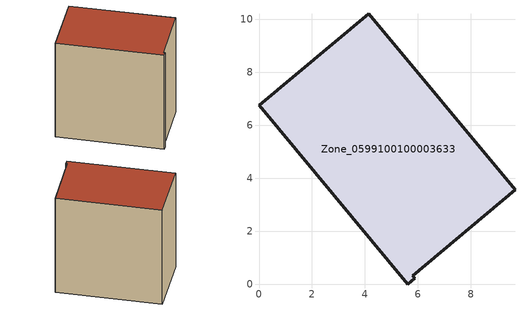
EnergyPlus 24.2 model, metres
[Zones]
Zone_0599100100003633
 floor ground (C_G): 9.67,3.57 5.81,0.3 5.88,0.22 5.61,0 0,6.75 4.15,10.2 z0
 wall outside (C_F): 9.67,3.57 4.15,10.2 0,6.75 5.61,0 5.88,0.22 5.81,0.3 9.67,3.57 z0:8.9
 roof outside (C_R): 5.81,0.3 9.67,3.57 4.15,10.2 0,6.75 5.61,0 5.88,0.22 z8.9
[BUILDING]
Pand.0599100100003633: North Axis=0; Terrain=City; Loads Convergence Tolerance Value=0.04; Temperature Convergence Tolerance Value=0.4; Solar Distribution=FullExterior; Maximum Number of Warmup Days=25; Minimum Number of Warmup Days=1
[Site:Location]
Rotterdam.The.Hague.AP_ZH_NLD Design_Conditions: Latitude=51.96; Longitude=4.45; Time Zone=1; Elevation=-4.5
[SITE:GROUNDTEMPERATURE:BUILDINGSURFACE]
18, 18, 18, 18, 18, 18, 18, 18, 18, 18, 18, 18
[MATERIAL] Thermal Absorptance=0.9; Solar Absorptance=0.7; Visible Absorptance=0.7
Name | Roughness | Thickness | Conductivity | Density | Specific Heat
G.TI.2015-2018 | MediumSmooth | 0.15 | 0.0428571 | 540 | 1210
F.TI.2015-2018 | Rough | 0.3 | 0.0666667 | 1920 | 840
R.TI.2015-2018 | MediumRough | 0.2 | 0.0333333 | 1500 | 1000
[CONSTRUCTION]
C_G: G.TI.2015-2018
C_F: F.TI.2015-2018
C_R: R.TI.2015-2018
[ZONE]
Zone_0599100100003633: Type=1; Multiplier=1; Ceiling Height=Autocalculate; Volume=Autocalculate; Floor Area=autocalculate; Part of Total Floor Area=Yes
[ZONEINFILTRATION:DESIGNFLOWRATE]
Infil_Zone_0599100100003633: Zone or ZoneList or Space or SpaceList=Zone_0599100100003633; Schedule=AlwaysOn; Design Flow Rate Calculation Method=Flow/Area; Flow Rate per Floor Area=0.0015; Constant Term Coefficient=1; Temperature Term Coefficient=0; Velocity Term Coefficient=0; Velocity Squared Term Coefficient=0
[HVACTEMPLATE:ZONE:IDEALLOADSAIRSYSTEM]
Zone_0599100100003633: Maximum Heating Supply Air Temperature=50; Minimum Cooling Supply Air Temperature=13; Maximum Heating Supply Air Humidity Ratio=0.0156; Minimum Cooling Supply Air Humidity Ratio=0.0077; Heating Limit=NoLimit; Cooling Limit=NoLimit; Dehumidification Control Type=ConstantSensibleHeatRatio; Cooling Sensible Heat Ratio=0.7; Dehumidification Setpoint=60; Humidification Control Type=None; Humidification Setpoint=30; Outdoor Air Method=None; Outdoor Air Flow Rate per Person=0.00944; Outdoor Air Flow Rate per Zone Floor Area=0; Outdoor Air Flow Rate per Zone=0; Demand Controlled Ventilation Type=None; Outdoor Air Economizer Type=NoEconomizer; Heat Recovery Type=None; Sensible Heat Recovery Effectiveness=0.7; Latent Heat Recovery Effectiveness=0.65
[ZONECONTROL:THERMOSTAT]
ThermostatControl_Zone_0599100100003633: Zone or ZoneList=Zone_0599100100003633; Control Type Schedule=DualSetpointControlType; Control 1=Thermostat_Zone_0599100100003633; Temperature Difference Between Cutout And Setpoint=0
[THERMOSTATSETPOINT:DUALSETPOINT]
Thermostat_Zone_0599100100003633: Heating Setpoint Temperature Schedule=HeatingSetpoint_Zone_0599100100003633; Cooling Setpoint Temperature Schedule=CoolingSetpoint_Zone_0599100100003633
[SCHEDULE:COMPACT]
HeatingSetpoint_Zone_0599100100003633: Through: 12/31, For: AllDays, Until: 24:00, 21
CoolingSetpoint_Zone_0599100100003633: Through: 12/31, For: AllDays, Until: 24:00, 24
DualSetpointControlType: Through: 12/31, For: AllDays, Until: 24:00, 4
AlwaysOn: Through: 12/31, For: AllDays, Until: 24:00, 1
